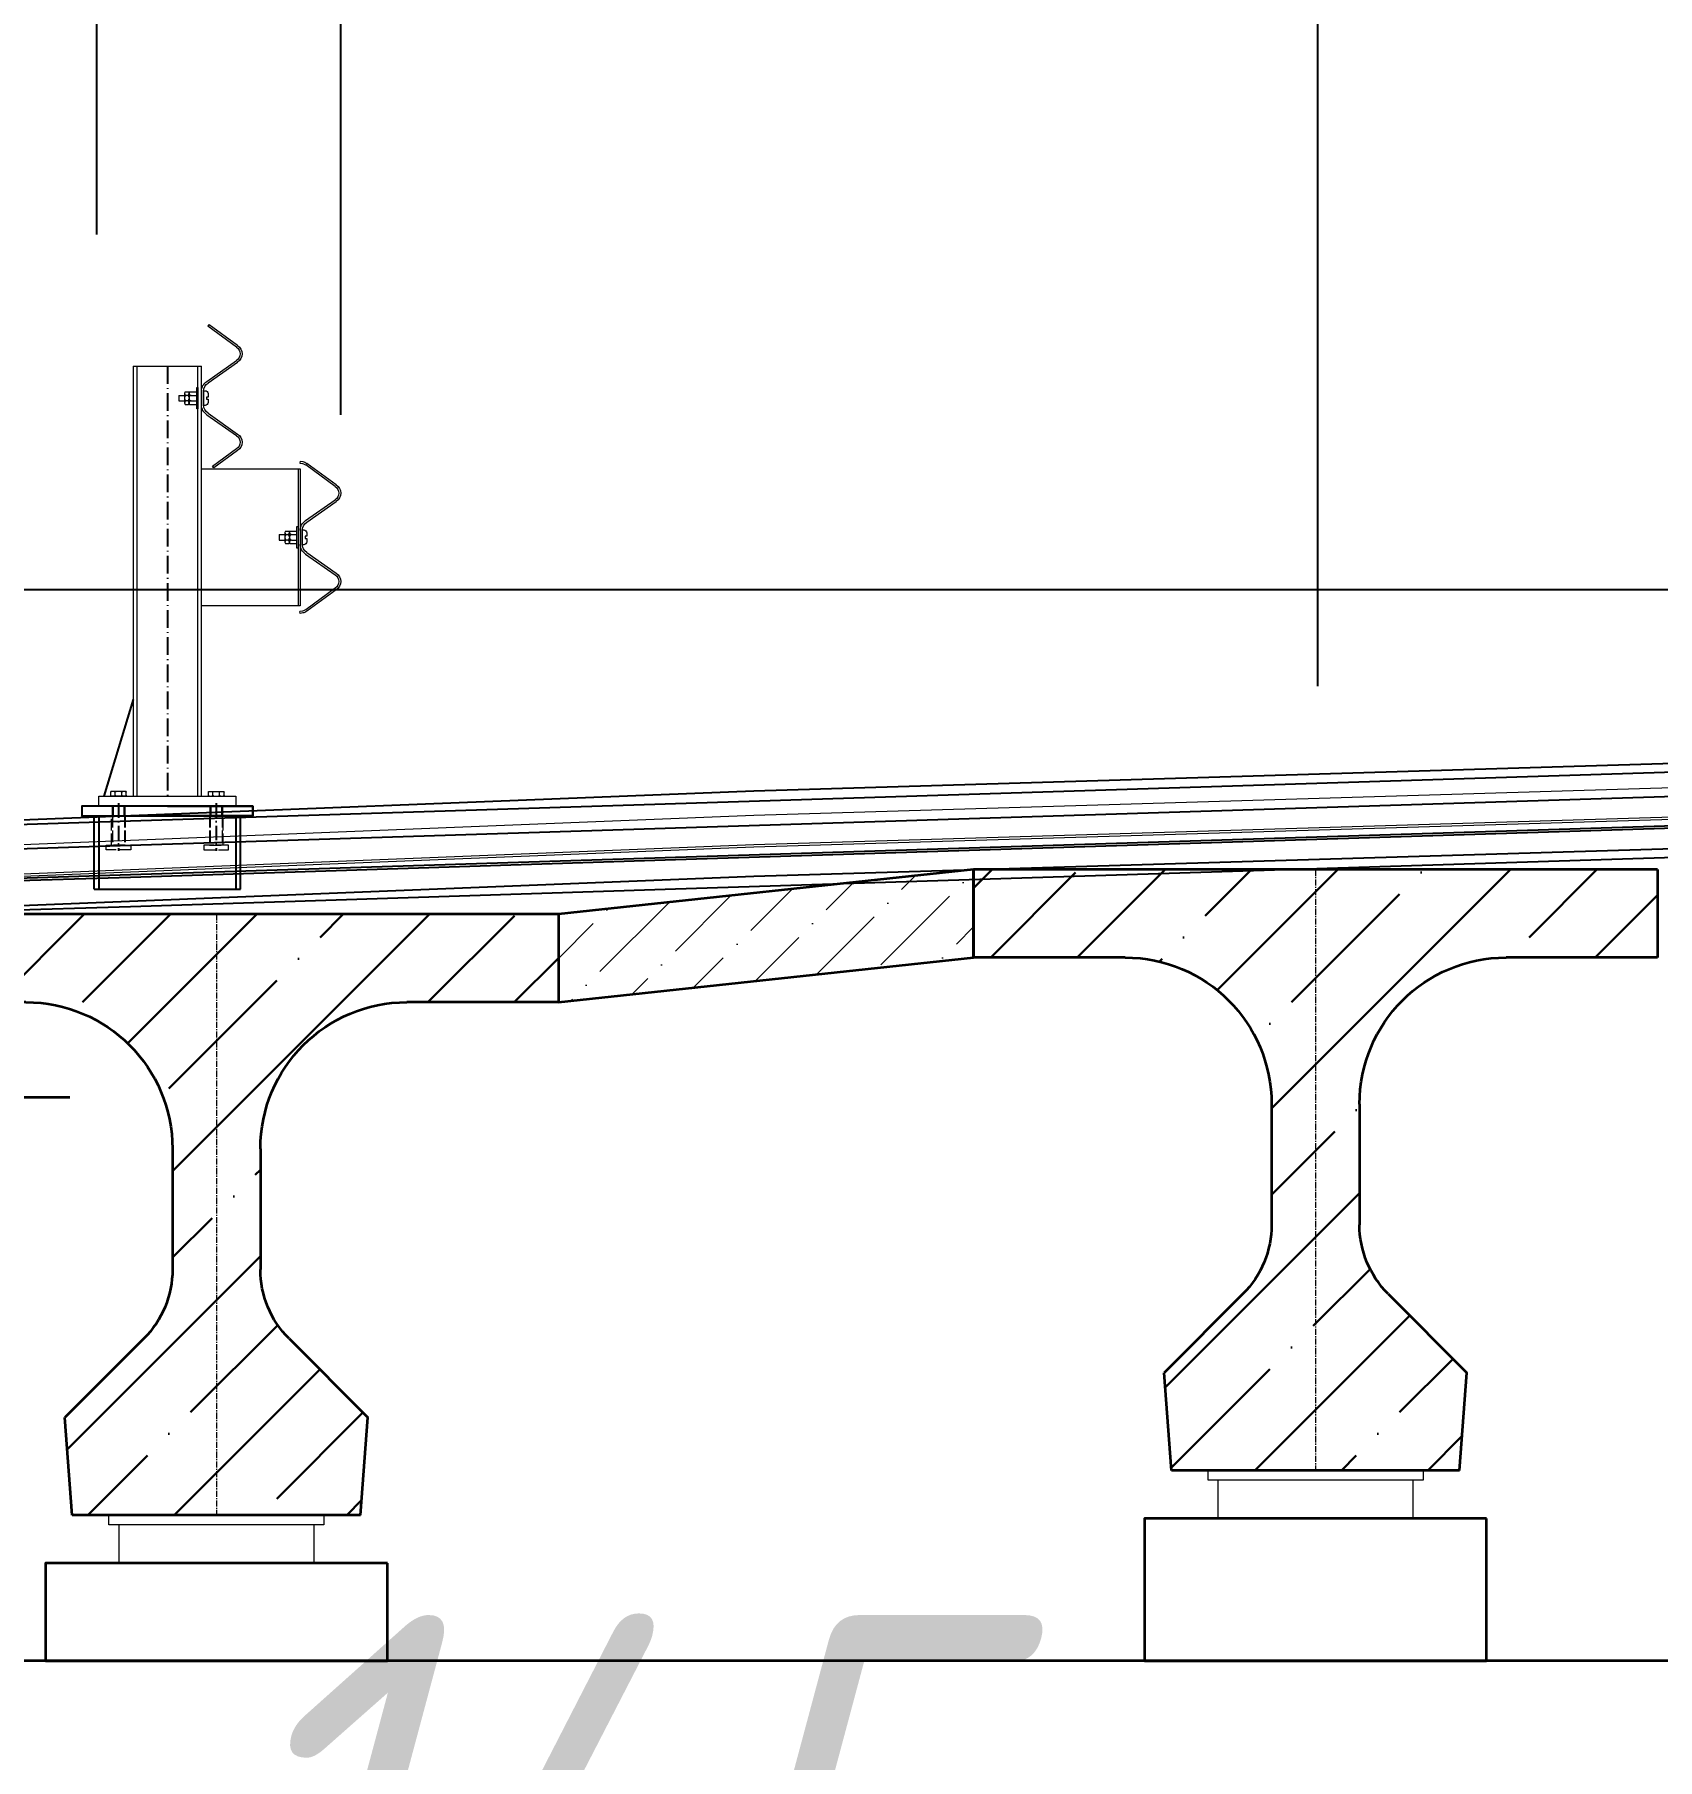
# Model space of a CAD drawing. Header units: millimetres. Extents: x 263685 to 14136308, y -2404013 to 2433772.
# Drawn here: x 7143523 to 7146846, y 31300 to 34831 of the extents above; entities that cross this region are included whole.
import ezdxf

# ---------------------------------------------------------------- set-up
doc = ezdxf.new("R2010")
doc.units = ezdxf.units.MM
for name, pattern in [('ACAD_ISO02W100', [15, 12, -3]), ('ACAD_ISO10W100', [18.5, 12, -3, 0.5, -3]), ('осевая', [2, 1.25, -0.25, 0.25, -0.25])]:
    doc.linetypes.add(name, pattern=pattern)
for name, color, linetype, lineweight in [('04_Невидимые', 3, 'Continuous', 13), ('1-Бетон', 106, 'Continuous', 35), ('1-Тонкая', 5, 'Continuous', 20), ('1-Штриховка', 8, 'Continuous', 9), ('ИС_Ось', 3, 'осевая', 18), ('ИС_Размер', 3, 'Continuous', 18), ('ПП_сплошная', 7, 'Continuous', 30)]:
    doc.layers.add(name, color=color, linetype=linetype, lineweight=lineweight)
doc.layers.add('Красный поперечник', color=1, linetype='Continuous')
doc.styles.add('0', font='isocpeur.ttf', dxfattribs={"width": 0.8, "oblique": 15})
doc.dimstyles.new('М200', dxfattribs={"dimscale": 200, "dimtxt": 2.5, "dimasz": 2, "dimexe": 1, "dimexo": 1, "dimgap": 0.8, "dimtad": 1, "dimdec": 0, "dimzin": 0, "dimdsep": 46, "dimtxsty": '0', "dimblk": 'OBLIQUE', "dimcen": 0.09, "dimdle": 1, "dimclrd": 256, "dimclre": 256, "dimclrt": 256, "dimadec": 4, "dimazin": 0, "dimtfac": 1, "dimtdec": 0, "dimtmove": 1, "dimatfit": 2, "dimfxl": 1, "dimtolj": 1, "dimtzin": 0, "dimlwd": -1, "dimarcsym": 0})
doc.dimstyles.new('М400нов', dxfattribs={"dimscale": 400, "dimtxt": 2.5, "dimasz": 2, "dimexe": 1, "dimexo": 1, "dimgap": 0.8, "dimtad": 1, "dimdec": 0, "dimzin": 0, "dimdsep": 46, "dimtxsty": '0', "dimblk": 'OBLIQUE', "dimcen": 0.09, "dimdle": 1, "dimclrd": 256, "dimclre": 256, "dimclrt": 256, "dimadec": 4, "dimazin": 0, "dimtfac": 1, "dimtdec": 0, "dimtmove": 1, "dimatfit": 2, "dimfxl": 1, "dimtolj": 1, "dimtzin": 0, "dimlwd": -1, "dimarcsym": 0})

# ---------------------------------------------------------------- blocks, each defined once
blk = doc.blocks.new('БР09')
at = {"lineweight": 15}
for p, q in [((-782.6, 48.3), (-724.5, 90.9)), ((-780.3, 45.1), (-721.6, 88)), ((-722.2, -28.2), (-782.6, 14.5)), ((-719.9, -24.9), (-780.3, 17.8)), ((-708.9, -874.1), (-708.9, 6.2)), ((-568.9, 6.2), (-708.9, 6.2)), ((-701.6, -874.1), (-701.6, 6.2)), ((-576.2, 6.2), (-576.2, -874.1)), ((-568.9, 6.2), (-568.9, -874.1)), ((-712.9, -43.7), (-712.9, -74.5)), ((-699, -37.2), (-701.6, -37.2)), ((-701.6, -37.2), (-701.6, -81)), ((-699, -81), (-699, -37.2)), ((-684.4, -46.3), (-699, -46.3)), ((-688, -53.6), (-699, -53.6)), ((-688, -64.6), (-699, -64.6)), ((-684.4, -46.3), (-689.8, -46.3)), ((-683.4, -49.1), (-683.4, -69.1)), ((-683.4, -49.1), (-683.4, -69.1)), ((-675.2, -46.3), (-682.4, -46.3)), ((-674.3, -49.1), (-674.3, -69.1)), ((-662.4, -53.6), (-674.3, -53.6)), ((-662.4, -64.6), (-674.3, -64.6)), ((-662.4, -53.6), (-662.4, -64.6)), ((-722.2, -90), (-782.6, -132.7)), ((-719.9, -93.3), (-780.3, -136)), ((-701.6, -81), (-699, -81)), ((-684.4, -71.9), (-699, -71.9)), ((-684.4, -71.9), (-689.8, -71.9)), ((-675.2, -71.9), (-682.4, -71.9)), ((-782.6, -166.5), (-733.9, -202.1)), ((-780.3, -163.3), (-731.5, -198.9)), ((-984.6, -236.7), (-924.4, -192.7)), ((-982.3, -239.9), (-922.1, -195.9)), ((-910.9, -188.1), (-916.6, -189.2)), ((-910.1, -192), (-915.8, -193.1)), ((-910.9, -188.1), (-910.1, -192)), ((-708.9, -204.1), (-910.9, -204.1)), ((-910.9, -204.1), (-910.9, -484.1)), ((-906.9, -204.1), (-906.9, -484.1)), ((-924.2, -313.2), (-984.6, -270.5)), ((-921.8, -309.9), (-982.3, -267.2)), ((-914.9, -328.7), (-914.9, -359.5)), ((-924.2, -375), (-984.6, -417.7)), ((-921.8, -378.3), (-982.3, -421)), ((-984.6, -451.5), (-924.4, -495.5)), ((-982.3, -448.3), (-922.1, -492.3)), ((-910.9, -484.1), (-708.9, -484.1)), ((-916.6, -499), (-910.9, -500.1)), ((-915.8, -495.1), (-910.1, -496.2)), ((-910.9, -500.1), (-910.1, -496.2)), ((-754.9, -874.1), (-754.9, -864.1)), ((-722.9, -864.1), (-754.9, -864.1)), ((-754.9, -874.1), (-754.9, -864.1)), ((-728.9, -864.1), (-754.9, -864.1)), ((-738.9, -874.1), (-754.9, -874.1)), ((-722.9, -874.1), (-754.9, -874.1)), ((-745.9, -874.1), (-745.9, -864.1)), ((-745.9, -874.1), (-745.9, -864.1)), ((-745.9, -874.1), (-745.9, -864.1)), ((-745.9, -874.1), (-745.9, -864.1)), ((-731.9, -874.1), (-731.9, -864.1)), ((-731.9, -874.1), (-731.9, -864.1)), ((-731.9, -874.1), (-731.9, -864.1)), ((-731.9, -874.1), (-731.9, -864.1)), ((-731.9, -874.1), (-731.9, -864.1)), ((-731.9, -874.1), (-731.9, -864.1)), ((-731.9, -874.1), (-731.9, -864.1)), ((-731.9, -874.1), (-731.9, -864.1)), ((-731.9, -874.1), (-731.9, -864.1)), ((-731.9, -874.1), (-731.9, -864.1)), ((-724.9, -864.1), (-728.9, -864.1)), ((-722.9, -872.1), (-722.9, -864.1)), ((-722.9, -874.1), (-722.9, -866.1)), ((-722.9, -874.1), (-722.9, -866.1)), ((-722.9, -872.1), (-722.9, -866.1)), ((-722.9, -874.1), (-722.9, -866.1)), ((-722.9, -874.1), (-722.9, -866.1)), ((-554.9, -872.1), (-554.9, -864.1)), ((-554.9, -864.1), (-522.9, -864.1)), ((-554.9, -874.1), (-554.9, -866.1)), ((-554.9, -874.1), (-554.9, -866.1)), ((-554.9, -872.1), (-554.9, -866.1)), ((-554.9, -874.1), (-554.9, -866.1)), ((-554.9, -874.1), (-554.9, -866.1)), ((-554.9, -874.1), (-522.9, -874.1)), ((-552.9, -864.1), (-548.9, -864.1)), ((-548.9, -864.1), (-522.9, -864.1)), ((-545.9, -874.1), (-545.9, -864.1)), ((-545.9, -874.1), (-545.9, -864.1)), ((-545.9, -874.1), (-545.9, -864.1)), ((-545.9, -874.1), (-545.9, -864.1)), ((-545.9, -874.1), (-545.9, -864.1)), ((-545.9, -874.1), (-545.9, -864.1)), ((-545.9, -874.1), (-545.9, -864.1)), ((-545.9, -874.1), (-545.9, -864.1)), ((-545.9, -874.1), (-545.9, -864.1)), ((-545.9, -874.1), (-545.9, -864.1)), ((-538.9, -874.1), (-522.9, -874.1)), ((-531.9, -874.1), (-531.9, -864.1)), ((-531.9, -874.1), (-531.9, -864.1)), ((-531.9, -874.1), (-531.9, -864.1)), ((-531.9, -874.1), (-531.9, -864.1)), ((-522.9, -874.1), (-522.9, -864.1)), ((-522.9, -874.1), (-522.9, -864.1))]:
    blk.add_line(p, q, dxfattribs=at)
for p, q in [((-724.5, 90.9), (-721.6, 88)), ((-733.9, -202.1), (-731.5, -198.9))]:
    blk.add_line(p, q)
at = {"lineweight": 15, "ltscale": 5}
for p, q in [((-904.2, -322.2), (-906.9, -322.2)), ((-906.9, -322.2), (-906.9, -366)), ((-904.2, -366), (-904.2, -322.2)), ((-906.9, -366), (-904.2, -366))]:
    blk.add_line(p, q, dxfattribs=at)
at = {"color": 7, "lineweight": 15}
for p, q in [((-889.7, -331.3), (-904.2, -331.3)), ((-893.3, -338.6), (-904.2, -338.6)), ((-893.3, -349.6), (-904.2, -349.6)), ((-889.7, -331.3), (-895.1, -331.3)), ((-888.7, -334.1), (-888.7, -354.1)), ((-888.7, -334.1), (-888.7, -354.1)), ((-880.5, -331.3), (-887.7, -331.3)), ((-879.6, -334.1), (-879.6, -354.1)), ((-867.7, -338.6), (-879.6, -338.6)), ((-867.7, -349.6), (-879.6, -349.6)), ((-867.7, -338.6), (-867.7, -349.6)), ((-889.7, -356.9), (-904.2, -356.9)), ((-889.7, -356.9), (-895.1, -356.9)), ((-880.5, -356.9), (-887.7, -356.9))]:
    blk.add_line(p, q, dxfattribs=at)
at = {"linetype": 'Continuous'}
for p, q in [((-788.9, -1064.1), (-788.9, -914.1)), ((-779.2, -914.1), (-779.2, -1064.1)), ((-498.6, -914.1), (-498.6, -1064.1)), ((-488.9, -1064.1), (-488.9, -914.1)), ((-488.9, -1064.1), (-788.9, -1064.1))]:
    blk.add_line(p, q, dxfattribs=at)
at = {"color": 3, "linetype": 'ACAD_ISO02W100', "lineweight": 15, "ltscale": 2}
for p, q in [((-751.9, -894.1), (-751.9, -914.1)), ((-750.9, -914.1), (-750.9, -974.1)), ((-749.9, -894.1), (-749.9, -914.1)), ((-727.9, -894.1), (-727.9, -914.1)), ((-726.9, -914.1), (-726.9, -974.1)), ((-725.9, -894.1), (-725.9, -914.1)), ((-551.9, -894.1), (-551.9, -914.1)), ((-550.9, -914.1), (-550.9, -974.1)), ((-549.9, -894.1), (-549.9, -914.1)), ((-527.9, -894.1), (-527.9, -914.1)), ((-526.9, -914.1), (-526.9, -974.1)), ((-525.9, -894.1), (-525.9, -914.1))]:
    blk.add_line(p, q, dxfattribs=at)
at = {"linetype": 'ACAD_ISO10W100', "ltscale": 2.5}
for p, q in [((-738.9, -888.1), (-738.9, -985.8)), ((-538.9, -888.1), (-538.9, -985.8))]:
    blk.add_line(p, q, dxfattribs=at)
at = {"linetype": 'ACAD_ISO10W100', "ltscale": 3}
blk.add_lwpolyline([(-638.9, 6.2), (-638.9, -874.1)], dxfattribs=at)
at = {"lineweight": 15}
blk.add_lwpolyline([(-712.9, -44), (-716.4, -44, 0.414214), (-722.5, -50), (-722.5, -57), (-718.8, -57), (-718.8, -61.2), (-722.5, -61.2), (-722.5, -68.2, 0.414214), (-716.4, -74.2), (-712.9, -74.2), (-712.9, -44)], format="xyb", dxfattribs=at)
at = {"color": 7, "lineweight": 15}
blk.add_lwpolyline([(-914.9, -329), (-918.4, -329, 0.414214), (-924.4, -335), (-924.4, -342), (-920.8, -342), (-920.8, -346.2), (-924.4, -346.2), (-924.4, -353.2, 0.414214), (-918.4, -359.2), (-914.9, -359.2), (-914.9, -329)], format="xyb", dxfattribs=at)
blk.add_lwpolyline([(-568.9, -675.8), (-508.9, -874.1)])
at = {"lineweight": 15}
blk.add_lwpolyline([(-778.9, -894.1), (-498.9, -894.1), (-498.9, -874.1), (-778.9, -874.1)], close=True, dxfattribs=at)
at = {"linetype": 'Continuous'}
for points in [[(-638.9, -894.1), (-813.9, -894.1), (-813.9, -914.1), (-638.9, -914.1)], [(-638.9, -894.1), (-463.9, -894.1), (-463.9, -914.1), (-638.9, -914.1)]]:
    blk.add_lwpolyline(points, dxfattribs=at)
blk.add_lwpolyline([(-463.9, -914.1), (-813.9, -914.1), (-813.9, -894.1), (-463.9, -894.1)], close=True, dxfattribs=at)
at = {"color": 3, "linetype": 'ACAD_ISO02W100', "lineweight": 15, "ltscale": 2}
for points in [[(-752.9, -914.1), (-724.9, -914.1), (-724.9, -974.1), (-752.9, -974.1)], [(-524.9, -914.1), (-552.9, -914.1), (-552.9, -974.1), (-524.9, -974.1)], [(-763.9, -974.1), (-713.9, -974.1), (-713.9, -984.1), (-763.9, -984.1)], [(-513.9, -974.1), (-563.9, -974.1), (-563.9, -984.1), (-513.9, -984.1)]]:
    blk.add_lwpolyline(points, close=True, dxfattribs=at)
at = {"lineweight": 15}
for centre, radius, start, end in [((-771.9, 31.4), 20, 122.4532, 237.5468), ((-771.9, 31.4), 16, 122.4532, 237.5468), ((-732.9, -45.1), 20, 0, 57.5468), ((-732.9, -45.1), 24, 0, 57.5468), ((-732.9, -73.1), 20, 302.4532, 0), ((-732.9, -73.1), 24, 302.4532, 0), ((-771.9, -149.6), 20, 122.4532, 237.5468), ((-771.9, -149.6), 16, 122.4532, 237.5468), ((-912.6, -208.8), 20, 101.3099, 126.1874), ((-912.6, -208.8), 16, 101.3099, 126.1874), ((-973.9, -253.6), 20, 122.4532, 237.5468), ((-973.9, -253.6), 16, 122.4532, 237.5468), ((-934.9, -330.1), 20, 0, 57.5468), ((-934.9, -330.1), 24, 0, 57.5468), ((-912.6, -479.4), 16, 233.8126, 258.6901), ((-912.6, -479.4), 20, 233.8126, 258.6901), ((-752.9, -866.1), 2, 90, 180), ((-752.9, -872.1), 2, 180, 270), ((-747.9, -866.1), 2, 0, 90), ((-747.9, -872.1), 2, 270, 0), ((-743.9, -866.1), 2, 90, 180), ((-743.9, -872.1), 2, 180, 270), ((-733.9, -866.1), 2, 0, 90), ((-733.9, -872.1), 2, 270, 0), ((-729.9, -866.1), 2, 90, 180), ((-729.9, -872.1), 2, 180, 270), ((-724.9, -866.1), 2, 359.9996, 90), ((-724.9, -872.1), 2, 270, 0), ((-552.9, -866.1), 2, 90, 180.0004), ((-552.9, -872.1), 2, 180, 270), ((-547.9, -866.1), 2, 0, 90), ((-547.9, -872.1), 2, 270, 0), ((-543.9, -866.1), 2, 90, 180), ((-543.9, -872.1), 2, 180, 270), ((-533.9, -866.1), 2, 0, 90), ((-533.9, -872.1), 2, 270, 0), ((-529.9, -866.1), 2, 90, 180), ((-529.9, -872.1), 2, 180, 270), ((-524.9, -866.1), 2, 0, 90), ((-524.9, -872.1), 2, 270, 0)]:
    blk.add_arc(centre, radius, start, end, dxfattribs=at)
at = {"lineweight": 15, "ltscale": 0.2}
for centre, radius, start, end in [((-934.9, -358.1), 20, 302.4532, 0), ((-934.9, -358.1), 24, 302.4532, 0), ((-973.9, -434.6), 20, 122.4532, 237.5468), ((-973.9, -434.6), 16, 122.4532, 237.5468)]:
    blk.add_arc(centre, radius, start, end, dxfattribs=at)
at = {"lineweight": 15, "extrusion": (0, 0, -1)}
for centre, major_axis, start_param, end_param in [((-688, -49.1), (-3.23, 3.23), 2.356194, 3.926991), ((-688, -58.2), (3.23, 3.23), -0.785398, 0.785398), ((-688, -60.1), (-3.23, 3.23), 2.356194, 3.926991), ((-688, -69.2), (3.23, 3.23), -0.785398, 0.785398), ((-688, -49.2), (-3.23, 3.23), 1.691386, 2.356194), ((-688, -69.1), (3.23, 3.23), 0.785398, 1.450207), ((-678.8, -49.2), (3.23, 3.23), 3.926991, 4.5918), ((-678.8, -49.1), (-3.23, 3.23), 3.926991, 5.497787), ((-678.8, -58.2), (3.23, 3.23), 3.926991, 5.497787), ((-678.8, -60.1), (-3.23, 3.23), 3.926991, 5.497787), ((-678.8, -69.2), (3.23, 3.23), 3.926991, 5.497787), ((-678.8, -69.1), (-3.23, 3.23), 4.832978, 5.497787), ((-678.8, -49.1), (3.23, 3.23), 0.785398, 2.356194), ((-678.8, -58.2), (-3.23, 3.23), 0.785398, 2.356194), ((-678.8, -60.1), (3.23, 3.23), 0.785398, 2.356194), ((-678.8, -69.2), (-3.23, 3.23), 0.785398, 2.356194), ((-678.8, -49.2), (-3.23, 3.23), 1.691386, 2.356194), ((-678.8, -69.1), (3.23, 3.23), 0.785398, 1.450207)]:
    blk.add_ellipse(centre, major_axis=major_axis, ratio=1, start_param=start_param, end_param=end_param, dxfattribs=at)
at = {"color": 7, "lineweight": 15, "extrusion": (0, 0, -1)}
for centre, major_axis, start_param, end_param in [((-893.3, -334.1), (-3.23, 3.23), 2.356194, 3.926991), ((-893.3, -343.2), (3.23, 3.23), -0.785398, 0.785398), ((-893.3, -345.1), (-3.23, 3.23), 2.356194, 3.926991), ((-893.3, -354.2), (3.23, 3.23), -0.785398, 0.785398), ((-893.3, -334.2), (-3.23, 3.23), 1.691386, 2.356194), ((-884.1, -334.2), (3.23, 3.23), 3.926991, 4.5918), ((-884.1, -334.1), (-3.23, 3.23), 3.926991, 5.497787), ((-884.1, -343.2), (3.23, 3.23), 3.926991, 5.497787), ((-884.1, -345.1), (-3.23, 3.23), 3.926991, 5.497787), ((-884.1, -354.2), (3.23, 3.23), 3.926991, 5.497787), ((-884.1, -334.1), (3.23, 3.23), 0.785398, 2.356194), ((-884.1, -343.2), (-3.23, 3.23), 0.785398, 2.356194), ((-884.1, -345.1), (3.23, 3.23), 0.785398, 2.356194), ((-884.1, -354.2), (-3.23, 3.23), 0.785398, 2.356194), ((-884.1, -334.2), (-3.23, 3.23), 1.691386, 2.356194), ((-893.3, -354.1), (3.23, 3.23), 0.785398, 1.450207), ((-884.1, -354.1), (-3.23, 3.23), 4.832978, 5.497787), ((-884.1, -354.1), (3.23, 3.23), 0.785398, 1.450207)]:
    blk.add_ellipse(centre, major_axis=major_axis, ratio=1, start_param=start_param, end_param=end_param, dxfattribs=at)
blk = doc.blocks.new('Б24 многофункц')
at = {"layer": 'ПП_сплошная', "ltscale": 100, "true_color": 0x808080}
h = blk.add_hatch(dxfattribs=at)
h.set_pattern_fill('ANSI35', color=8, scale=1000, angle=90, style=0)
h.set_pattern_definition([(135, (-1338186.6, -105300.83), (-176.776695, -176.776695), []), (135, (-1338186.6, -105124.05), (-176.776695, -176.776695), [312.5, -62.5, 0, -62.5])])
h.paths.add_polyline_path([(0, 0), (-700, 0), (-700, -180), (-390, -180, -0.414214), (-90, -480), (-90, -727.2, -0.198912), (-148.6, -868.6), (-310, -1030), (-295, -1230), (0, -1230)])
h.paths.add_polyline_path([(0, 0), (0, -1230), (295, -1230), (310, -1030), (148.6, -868.6, -0.198912), (90, -727.2), (90, -480, -0.414214), (390, -180), (700, -180), (700, 0)])
at = {"layer": '1-Бетон'}
for p, q in [((-700, 0), (700, 0)), ((-700, 0), (-700, -180)), ((700, 0), (700, -180)), ((-700, -180), (-390, -180)), ((390, -180), (700, -180)), ((-90, -480), (-90, -727.2)), ((90, -480), (90, -727.2)), ((-148.6, -868.6), (-310, -1030)), ((148.6, -868.6), (310, -1030)), ((-295, -1230), (-310, -1030)), ((295, -1230), (310, -1030)), ((-295, -1230), (295, -1230))]:
    blk.add_line(p, q, dxfattribs=at)
for centre, radius, start, end in [((-390, -480), 300, 0, 90), ((390, -480), 300, 90, 180), ((-290, -727.2), 200, 315, 0), ((290, -727.2), 200, 180, 225)]:
    blk.add_arc(centre, radius, start, end, dxfattribs=at)
at = {"layer": 'ИС_Ось', "ltscale": 10}
blk.add_lwpolyline([(0, 0), (0, -1230)], dxfattribs=at)
blk = doc.blocks.new('_OBLIQUE')
at = {"color": 0, "linetype": 'ByBlock', "lineweight": -2}
blk.add_line((0.5, 0.5), (-0.5, -0.5), dxfattribs=at)
blk = doc.blocks.new('*D1124')
at = {"layer": 'Defpoints', "color": 0, "linetype": 'Continuous', "transparency": 16777216}
for p in [(7143145.5, 31502.1), (7142083.4, 30002.1), (7145045.9, 30002.1)]:
    blk.add_point(p, dxfattribs=at)
at = {"layer": 'ИС_Размер', "transparency": 16777216}
blk.add_line((7142083.4, 31702.1), (7142083.4, 29802.1), dxfattribs=at)
at = {"layer": 'ИС_Размер', "lineweight": -2, "transparency": 16777216}
for p, q in [((7142945.5, 31502.1), (7141883.4, 31502.1)), ((7144845.9, 30002.1), (7141883.4, 30002.1))]:
    blk.add_line(p, q, dxfattribs=at)
at = {"layer": 'ИС_Размер', "linetype": 'Continuous', "transparency": 16777216, "xscale": 400, "yscale": 400, "zscale": 400}
for p, rotation in [((7142083.4, 31502.1), 90), ((7142083.4, 30002.1), 270)]:
    blk.add_blockref('_OBLIQUE', p, dxfattribs=dict(at, rotation=rotation))
at = {"layer": 'ИС_Размер', "linetype": 'Continuous', "transparency": 16777216, "insert": (7141673.4, 30752.1), "char_height": 500, "attachment_point": 5, "rotation": 90, "style": '0'}
blk.add_mtext('\\A1;1500', dxfattribs=at)
blk = doc.blocks.new('*D1129')
at = {"layer": 'Defpoints', "color": 0, "linetype": 'Continuous', "transparency": 16777216}
for p in [(7142083.4, 33694.1), (7158695.7, 33694.1), (7143600.5, 31800.1)]:
    blk.add_point(p, dxfattribs=at)
at = {"layer": 'ИС_Размер', "transparency": 16777216}
blk.add_line((7142083.4, 31600.1), (7142083.4, 33894.1), dxfattribs=at)
at = {"layer": 'ИС_Размер', "lineweight": -2, "transparency": 16777216}
for p, q in [((7158495.7, 33694.1), (7141883.4, 33694.1)), ((7143400.5, 31800.1), (7141883.4, 31800.1))]:
    blk.add_line(p, q, dxfattribs=at)
at = {"layer": 'ИС_Размер', "linetype": 'Continuous', "transparency": 16777216, "xscale": 400, "yscale": 400, "zscale": 400}
for p, rotation in [((7142083.4, 33694.1), 90), ((7142083.4, 31800.1), 270)]:
    blk.add_blockref('_OBLIQUE', p, dxfattribs=dict(at, rotation=rotation))
at = {"layer": 'ИС_Размер', "linetype": 'Continuous', "transparency": 16777216, "insert": (7141673.4, 32747.1), "char_height": 500, "attachment_point": 5, "rotation": 90, "style": '0'}
blk.add_mtext('\\A1;1894', dxfattribs=at)
blk = doc.blocks.new('*D989')
at = {"layer": 'Defpoints', "color": 0, "linetype": 'Continuous', "transparency": 16777216}
for p in [(7174100.1, 39518), (7142650.4, 34278.1), (7174100.1, 34177.1)]:
    blk.add_point(p, dxfattribs=at)
at = {"layer": 'ИС_Размер', "lineweight": -2, "transparency": 16777216}
for p, q in [((7142650.4, 34478.1), (7142650.4, 39718)), ((7174100.1, 34377.1), (7174100.1, 39718))]:
    blk.add_line(p, q, dxfattribs=at)
at = {"layer": 'ИС_Размер', "transparency": 16777216}
blk.add_line((7142450.4, 39518), (7174300.1, 39518), dxfattribs=at)
at = {"layer": 'ИС_Размер', "linetype": 'Continuous', "transparency": 16777216, "xscale": 400, "yscale": 400, "zscale": 400, "rotation": 180}
blk.add_blockref('_OBLIQUE', (7142650.4, 39518), dxfattribs=at)
at = {"layer": 'ИС_Размер', "linetype": 'Continuous', "transparency": 16777216, "xscale": 400, "yscale": 400, "zscale": 400}
blk.add_blockref('_OBLIQUE', (7174100.1, 39518), dxfattribs=at)
at = {"layer": 'ИС_Размер', "linetype": 'Continuous', "transparency": 16777216, "insert": (7158375.2, 39928), "char_height": 500, "attachment_point": 5, "style": '0'}
blk.add_mtext('\\A1;31450', dxfattribs=at)
blk = doc.blocks.new('*D994')
at = {"layer": 'Defpoints', "color": 0, "linetype": 'Continuous', "transparency": 16777216}
for p in [(7146150, 36331.6), (7150100, 33418.2), (7146150, 33297.1)]:
    blk.add_point(p, dxfattribs=at)
at = {"layer": 'ИС_Размер', "lineweight": -2, "transparency": 16777216}
for p, q in [((7146150, 33497.1), (7146150, 36531.6)), ((7150100, 33618.2), (7150100, 36531.6))]:
    blk.add_line(p, q, dxfattribs=at)
at = {"layer": 'ИС_Размер', "transparency": 16777216}
blk.add_line((7150300, 36331.6), (7145950, 36331.6), dxfattribs=at)
at = {"layer": 'ИС_Размер', "linetype": 'Continuous', "transparency": 16777216, "xscale": 400, "yscale": 400, "zscale": 400, "rotation": 180}
blk.add_blockref('_OBLIQUE', (7146150, 36331.6), dxfattribs=at)
at = {"layer": 'ИС_Размер', "linetype": 'Continuous', "transparency": 16777216, "xscale": 400, "yscale": 400, "zscale": 400}
blk.add_blockref('_OBLIQUE', (7150100, 36331.6), dxfattribs=at)
at = {"layer": 'ИС_Размер', "linetype": 'Continuous', "transparency": 16777216, "insert": (7148125, 36741.6), "char_height": 500, "attachment_point": 5, "style": '0'}
blk.add_mtext('\\A1;3950', dxfattribs=at)
blk = doc.blocks.new('*D995')
at = {"layer": 'Defpoints', "color": 0, "linetype": 'Continuous', "transparency": 16777216}
for p in [(7144150, 36331.6), (7144150, 33852.3), (7146150, 33297.1)]:
    blk.add_point(p, dxfattribs=at)
at = {"layer": 'ИС_Размер', "lineweight": -2, "transparency": 16777216}
for p, q in [((7144150, 34052.3), (7144150, 36531.6)), ((7146150, 33497.1), (7146150, 36531.6))]:
    blk.add_line(p, q, dxfattribs=at)
at = {"layer": 'ИС_Размер', "transparency": 16777216}
blk.add_line((7146350, 36331.6), (7143950, 36331.6), dxfattribs=at)
at = {"layer": 'ИС_Размер', "linetype": 'Continuous', "transparency": 16777216, "xscale": 400, "yscale": 400, "zscale": 400, "rotation": 180}
blk.add_blockref('_OBLIQUE', (7144150, 36331.6), dxfattribs=at)
at = {"layer": 'ИС_Размер', "linetype": 'Continuous', "transparency": 16777216, "xscale": 400, "yscale": 400, "zscale": 400}
blk.add_blockref('_OBLIQUE', (7146150, 36331.6), dxfattribs=at)
at = {"layer": 'ИС_Размер', "linetype": 'Continuous', "transparency": 16777216, "insert": (7145150, 36741.6), "char_height": 500, "attachment_point": 5, "style": '0'}
blk.add_mtext('\\A1;2000', dxfattribs=at)
blk = doc.blocks.new('*D997')
at = {"layer": 'Defpoints', "color": 0, "transparency": 16777216}
for p in [(7143650.4, 36331.6), (7143650.4, 34221.7), (7144150, 33852.3)]:
    blk.add_point(p, dxfattribs=at)
at = {"layer": 'ИС_Размер', "lineweight": -2, "transparency": 16777216}
for p, q in [((7143650.4, 34421.7), (7143650.4, 36531.6)), ((7144150, 34052.3), (7144150, 36531.6))]:
    blk.add_line(p, q, dxfattribs=at)
at = {"layer": 'ИС_Размер', "transparency": 16777216}
blk.add_line((7144350, 36331.6), (7143450.4, 36331.6), dxfattribs=at)
at = {"layer": 'ИС_Размер', "transparency": 16777216, "xscale": 400, "yscale": 400, "zscale": 400, "rotation": 180}
blk.add_blockref('_OBLIQUE', (7143650.4, 36331.6), dxfattribs=at)
at = {"layer": 'ИС_Размер', "transparency": 16777216, "xscale": 400, "yscale": 400, "zscale": 400}
blk.add_blockref('_OBLIQUE', (7144150, 36331.6), dxfattribs=at)
at = {"layer": 'ИС_Размер', "transparency": 16777216, "insert": (7143900.2, 36741.6), "char_height": 500, "attachment_point": 5, "style": '0'}
blk.add_mtext('\\A1;500', dxfattribs=at)
blk = doc.blocks.new('*D998')
at = {"layer": 'Defpoints', "color": 0, "transparency": 16777216}
for p in [(7142900.4, 36331.6), (7142900.4, 34278), (7143650.4, 34221.7)]:
    blk.add_point(p, dxfattribs=at)
at = {"layer": 'ИС_Размер', "transparency": 16777216}
for p, q in [((7143275.4, 36331.6), (7143482.4, 37021.6)), ((7143482.4, 37021.6), (7144696.3, 37021.6)), ((7143850.4, 36331.6), (7142700.4, 36331.6))]:
    blk.add_line(p, q, dxfattribs=at)
at = {"layer": 'ИС_Размер', "lineweight": -2, "transparency": 16777216}
for p, q in [((7142900.4, 34478), (7142900.4, 36531.6)), ((7143650.4, 34421.7), (7143650.4, 36531.6))]:
    blk.add_line(p, q, dxfattribs=at)
at = {"layer": 'ИС_Размер', "transparency": 16777216, "xscale": 400, "yscale": 400, "zscale": 400, "rotation": 180}
blk.add_blockref('_OBLIQUE', (7142900.4, 36331.6), dxfattribs=at)
at = {"layer": 'ИС_Размер', "transparency": 16777216, "xscale": 400, "yscale": 400, "zscale": 400}
blk.add_blockref('_OBLIQUE', (7143650.4, 36331.6), dxfattribs=at)
at = {"layer": 'ИС_Размер', "transparency": 16777216, "insert": (7144089.4, 37431.6), "char_height": 500, "attachment_point": 5, "style": '0'}
blk.add_mtext('\\A1;750', dxfattribs=at)
blk = doc.blocks.new('*D999')
at = {"layer": 'Defpoints', "color": 0, "linetype": 'Continuous', "transparency": 16777216}
for p in [(7154050, 38112.5), (7144150, 33852.3), (7154050, 33544.8)]:
    blk.add_point(p, dxfattribs=at)
at = {"layer": 'ИС_Размер', "lineweight": -2, "transparency": 16777216}
for p, q in [((7144150, 34052.3), (7144150, 38312.5)), ((7154050, 33744.8), (7154050, 38312.5))]:
    blk.add_line(p, q, dxfattribs=at)
at = {"layer": 'ИС_Размер', "transparency": 16777216}
blk.add_line((7143950, 38112.5), (7154250, 38112.5), dxfattribs=at)
at = {"layer": 'ИС_Размер', "linetype": 'Continuous', "transparency": 16777216, "xscale": 400, "yscale": 400, "zscale": 400, "rotation": 180}
blk.add_blockref('_OBLIQUE', (7144150, 38112.5), dxfattribs=at)
at = {"layer": 'ИС_Размер', "linetype": 'Continuous', "transparency": 16777216, "xscale": 400, "yscale": 400, "zscale": 400}
blk.add_blockref('_OBLIQUE', (7154050, 38112.5), dxfattribs=at)
at = {"layer": 'ИС_Размер', "linetype": 'Continuous', "transparency": 16777216, "insert": (7149100, 38522.5), "char_height": 500, "attachment_point": 5, "style": '0'}
blk.add_mtext('\\A1;9900', dxfattribs=at)
blk = doc.blocks.new('*D1797')
at = {"layer": '1-Бетон', "lineweight": -2, "transparency": 16777216}
for p, q in [((7142650.4, 34365.3), (7142650.4, 32255.7)), ((7142795.3, 32583.1), (7142795.3, 32255.7))]:
    blk.add_line(p, q, dxfattribs=at)
at = {"layer": '1-Бетон', "transparency": 16777216}
for p, q in [((7142650.4, 32655.7), (7141850.4, 32655.7)), ((7142650.4, 32655.7), (7142795.3, 32655.7)), ((7142650.4, 32655.7), (7142795.3, 32655.7)), ((7142722.8, 32655.7), (7143436.8, 30275.7)), ((7142795.3, 32655.7), (7143595.3, 32655.7)), ((7143436.8, 30275.7), (7145784.8, 30275.7))]:
    blk.add_line(p, q, dxfattribs=at)
at = {"layer": 'Defpoints', "color": 0, "transparency": 16777216}
for p in [(7142650.4, 34765.3), (7142795.3, 32983.1), (7142795.3, 32655.7)]:
    blk.add_point(p, dxfattribs=at)
at = {"layer": '1-Бетон', "transparency": 16777216, "xscale": 800, "yscale": 800, "zscale": 800}
blk.add_blockref('_OBLIQUE', (7142650.4, 32655.7), dxfattribs=at)
at = {"layer": '1-Бетон', "transparency": 16777216, "xscale": 800, "yscale": 800, "zscale": 800, "rotation": 180}
blk.add_blockref('_OBLIQUE', (7142795.3, 32655.7), dxfattribs=at)
at = {"layer": '1-Бетон', "transparency": 16777216, "insert": (7144610.8, 31095.7), "char_height": 1000, "attachment_point": 5, "style": '0'}
blk.add_mtext('\\A1;145', dxfattribs=at)

msp = doc.modelspace()

# ---------------------------------------------------------------- hatches: boundary and pattern name
at = {"layer": '1-Штриховка'}
h = msp.add_hatch(dxfattribs=at)
h.set_pattern_fill('ANSI36', color=256, scale=25, style=0)
h.set_pattern_definition([(45, (1420623.145, -5218895.495), (42.0949506, 154.3481521), [198.4375, -39.6875, 0, -39.6875])])
h.paths.add_polyline_path([(7145445.5099, 33121.6232), (7144595.5099, 33030.1129), (7144595.5099, 32850.1129), (7145445.5099, 32941.6232)])

# ---------------------------------------------------------------- linework, layer by layer
at = {"layer": '04_Невидимые'}
for points in [[(7146365.5099, 31871.6232), (7145925.5099, 31871.6232), (7145925.5099, 31891.6232), (7146365.5099, 31891.6232)], [(7144115.5099, 31780.1129), (7143675.5099, 31780.1129), (7143675.5099, 31800.1129), (7144115.5099, 31800.1129)]]:
    msp.add_lwpolyline(points, close=True, dxfattribs=at)
at = {"layer": '1-Бетон'}
for points in [[(7144595.5099, 32850.1129), (7145445.5099, 32941.6232), (7145445.5099, 33121.6232), (7144595.5099, 33030.1129)], [(7146495.5099, 31793.6232), (7145795.5099, 31793.6232), (7145795.5099, 31502.1129), (7146495.5099, 31502.1129)], [(7144245.5099, 31702.1129), (7143545.5099, 31702.1129), (7143545.5099, 31502.1129), (7144245.5099, 31502.1129)], [(7158145.3321, 31502.1129), (7143145.5099, 31502.1129), (7143145.6878, 30752.1129), (7145045.8656, 30002.1129), (7156245.6878, 30002.1129), (7158145.5099, 30752.1129)]]:
    msp.add_lwpolyline(points, close=True, dxfattribs=at)
at = {"layer": '1-Тонкая'}
for points in [[(7143045.3021, 33155.1129), (7144995.7045, 33233.129), (7145745.7045, 33255.629), (7149695.7045, 33374.129), (7154645.7045, 33522.629), (7156545.7045, 33579.629), (7157645.7045, 33612.629), (7162595.7045, 33761.129), (7166545.7045, 33879.629), (7170295.7045, 33992.129), (7171045.7045, 34014.629), (7173995.3619, 34103.1187)], [(7143045.3021, 33095.1129), (7144995.7045, 33173.129), (7145745.7045, 33195.629), (7149695.7045, 33314.129), (7154645.7045, 33462.629), (7156545.7045, 33519.629), (7157645.7045, 33552.629), (7162595.7045, 33701.129), (7166545.7045, 33819.629), (7170295.7045, 33932.129), (7171045.7045, 33954.629), (7173995.3619, 34043.1187)], [(7143045.3021, 33090.1129), (7144995.7045, 33168.129), (7145745.7045, 33190.629), (7149695.7045, 33309.129), (7154645.7045, 33457.629), (7156545.7045, 33514.629), (7157645.7045, 33547.629), (7162595.7045, 33696.129), (7166545.7045, 33814.629), (7170295.7045, 33927.129), (7171045.7045, 33949.629), (7173995.3619, 34038.1187)]]:
    msp.add_lwpolyline(points, dxfattribs=at)
at = {"layer": 'Defpoints', "color": 252, "true_color": 0x939598}
msp.add_lwpolyline([(7143045.3021, 33030.1129), (7144995.7045, 33108.129), (7145745.7045, 33130.629), (7149695.7045, 33249.129), (7154645.7045, 33397.629), (7156545.7045, 33454.629), (7157645.7045, 33487.629), (7162595.7045, 33636.129), (7166545.7045, 33754.629), (7170295.7045, 33867.129), (7171045.7045, 33889.629), (7173995.3619, 33978.1187)], dxfattribs=at)
at = {"layer": 'ИС_Размер'}
for points in [[(7146345.5099, 31871.6232), (7145945.5099, 31871.6232), (7145945.5099, 31793.6232), (7146345.5099, 31793.6232), (7146345.5099, 31871.6232)], [(7144095.5099, 31780.1129), (7143695.5099, 31780.1129), (7143695.5099, 31702.1129), (7144095.5099, 31702.1129), (7144095.5099, 31780.1129)]]:
    msp.add_lwpolyline(points, dxfattribs=at)
at = {"layer": 'Красный поперечник', "color": 2}
for points in [[(7141808.2244, 33140.5783), (7142810.1602, 33192.5078), (7143719.8903, 33221.3153), (7144814.0318, 33256.3521), (7145565.4836, 33280.2886), (7147459.0059, 33340.2376), (7149523.13, 33406.3097), (7151914.3574, 33481.9956), (7154232.2282, 33556.1619), (7155376.8438, 33592.3791), (7156400.4116, 33625.1202), (7157120.8451, 33647.9124), (7157739.0035, 33667.6865), (7160391.1186, 33751.5834), (7162448.1017, 33817.3589), (7164789.9178, 33891.4167), (7166405.7481, 33943.0696), (7168577.2641, 34011.724), (7169768.726, 34049.8008), (7170522.2331, 34073.7162), (7172288.7189, 34129.5513), (7173285.0603, 34161.3838)], [(7141808.2244, 33090.5783), (7142810.1602, 33142.5078), (7143719.8903, 33171.3153), (7144814.0318, 33206.3521), (7145565.4836, 33230.2886), (7147459.0059, 33290.2376), (7149523.13, 33356.3097), (7151914.3574, 33431.9956), (7154232.2282, 33506.1619), (7155376.8438, 33542.3791), (7156400.4116, 33575.1202), (7157120.8451, 33597.9124), (7157739.0035, 33617.6865), (7160391.1186, 33701.5834), (7162448.1017, 33767.3589), (7164789.9178, 33841.4167), (7166405.7481, 33893.0696), (7168577.2641, 33961.724), (7169768.726, 33999.8008), (7170522.2331, 34023.7162), (7172288.7189, 34079.5513), (7173285.0603, 34111.3838)], [(7141808.2244, 33030.5783), (7142810.1602, 33082.5078), (7143719.8903, 33111.3153), (7144814.0318, 33146.3521), (7145565.4836, 33170.2886), (7147459.0059, 33230.2376), (7149523.13, 33296.3097), (7151914.3574, 33371.9956), (7154232.2282, 33446.1619), (7155376.8438, 33482.3791), (7156400.4116, 33515.1202), (7157120.8451, 33537.9124), (7157739.0035, 33557.6865), (7160391.1186, 33641.5834), (7162448.1017, 33707.3589), (7164789.9178, 33781.4167), (7166405.7481, 33833.0696), (7168577.2641, 33901.724), (7169768.726, 33939.8008), (7170522.2331, 33963.7162), (7172288.7189, 34019.5513), (7173285.0603, 34051.3838)], [(7141808.2244, 33025.5783), (7142810.1602, 33077.5078), (7143719.8903, 33106.3153), (7144814.0318, 33141.3521), (7145565.4836, 33165.2886), (7147459.0059, 33225.2376), (7149523.13, 33291.3097), (7151914.3574, 33366.9956), (7154232.2282, 33441.1619), (7155376.8438, 33477.3791), (7156400.4116, 33510.1202), (7157120.8451, 33532.9124), (7157739.0035, 33552.6865), (7160391.1186, 33636.5834), (7162448.1017, 33702.3589), (7164789.9178, 33776.4167), (7166405.7481, 33828.0696), (7168577.2641, 33896.724), (7169768.726, 33934.8008), (7170522.2331, 33958.7162), (7172288.7189, 34014.5513), (7173285.0603, 34046.3838)], [(7141808.2244, 32965.5783), (7142810.1602, 33017.5078), (7143719.8903, 33046.3153), (7144814.0318, 33081.3521), (7145565.4836, 33105.2886), (7147459.0059, 33165.2376), (7149523.13, 33231.3097), (7151914.3574, 33306.9956), (7154232.2282, 33381.1619), (7155376.8438, 33417.3791), (7156400.4116, 33450.1202), (7157120.8451, 33472.9124), (7157739.0035, 33492.6865), (7160391.1186, 33576.5834), (7162448.1017, 33642.3589), (7164789.9178, 33716.4167), (7166405.7481, 33768.0696), (7168577.2641, 33836.724), (7169768.726, 33874.8008), (7170522.2331, 33898.7162), (7172288.7189, 33954.5513), (7173285.0603, 33986.3838)]]:
    msp.add_lwpolyline(points, dxfattribs=at)
at = {"layer": 'Красный поперечник'}
msp.add_lwpolyline([(7143045.3021, 33205.1129), (7144995.7045, 33283.129), (7145745.7045, 33305.629), (7149695.7045, 33424.129), (7154645.7045, 33572.629), (7156545.7045, 33629.629), (7157645.7045, 33662.629), (7162595.7045, 33811.129), (7166545.7045, 33929.629), (7170295.7045, 34042.129), (7171045.7045, 34064.629), (7173995.3619, 34153.1187)], dxfattribs=at)

# ---------------------------------------------------------------- block references
at = {"xscale": -1}
msp.add_blockref('БР09', (7143156.1154, 34145.8301), dxfattribs=at)
at = {"layer": 'ИС_Размер', "xscale": -1}
for p in [(7146145.5099, 33121.6232), (7143895.5099, 33030.1129)]:
    msp.add_blockref('Б24 многофункц', p, dxfattribs=at)

# ---------------------------------------------------------------- dimensions: what is measured, and where the dimension line sits
at = {"layer": '1-Бетон'}
dim = msp.add_linear_dim(base=(7142795.3021, 32655.6504), p1=(7142650.365, 34765.2659), p2=(7142795.3021, 32983.1462), dimstyle='М400нов', dxfattribs=at)
dim.commit()
dim.dimension.update_dxf_attribs({"geometry": '*D1797', "text_midpoint": (7143756.8335, 31095.6504)})
at = {"layer": 'ИС_Размер', "linetype": 'Continuous'}
dim = msp.add_linear_dim(base=(7174100.0711, 39518.0125), p1=(7142650.365, 34278.1314), p2=(7174100.0711, 34177.1144), dimstyle='М200', dxfattribs=at)
dim.commit()
dim.dimension.update_dxf_attribs({"geometry": '*D989', "text_midpoint": (7158375.2181, 39928.0125)})
for base, p1, p2, angle, picture, middle in [((7154050.0092, 38112.47), (7144150.0092, 33852.2536), (7154050.0092, 33544.8137), 180, '*D999', (7149100.0092, 38522.47)), ((7144150.0092, 36331.6403), (7146150.0092, 33297.1437), (7144150.0092, 33852.2536), 180, '*D995', (7145150.0092, 36741.6403)), ((7146150.0092, 36331.6403), (7150100.0092, 33418.1536), (7146150.0092, 33297.1437), 180, '*D994', (7148125.0092, 36741.6403)), ((7142083.4226, 33694.1289), (7143600.5099, 31800.1129), (7158695.7023, 33694.1289), 90, '*D1129', (7141673.4226, 32747.1209)), ((7142083.4226, 30002.1129), (7143145.5099, 31502.1129), (7145045.8656, 30002.1129), 90, '*D1124', (7141673.4226, 30752.1129))]:
    dim = msp.add_linear_dim(base=base, p1=p1, p2=p2, angle=angle, dimstyle='М200', dxfattribs=at)
    dim.commit()
    dim.dimension.update_dxf_attribs({"geometry": picture, "text_midpoint": middle})
at = {"layer": 'ИС_Размер'}
dim = msp.add_linear_dim(base=(7142900.365, 36331.6403), p1=(7143650.365, 34221.7305), p2=(7142900.365, 34278.0042), angle=180, dimstyle='М200', dxfattribs=at)
dim.commit()
dim.dimension.update_dxf_attribs({"geometry": '*D998', "text_midpoint": (7143642.365, 37431.6403)})
dim = msp.add_linear_dim(base=(7143650.365, 36331.6403), p1=(7144150.0092, 33852.2536), p2=(7143650.365, 34221.7305), angle=180, dimstyle='М200', dxfattribs=at)
dim.commit()
dim.dimension.update_dxf_attribs({"geometry": '*D997', "text_midpoint": (7143900.1871, 36331.6403), "dimtype": 160})

doc.saveas('drawing.dxf')
